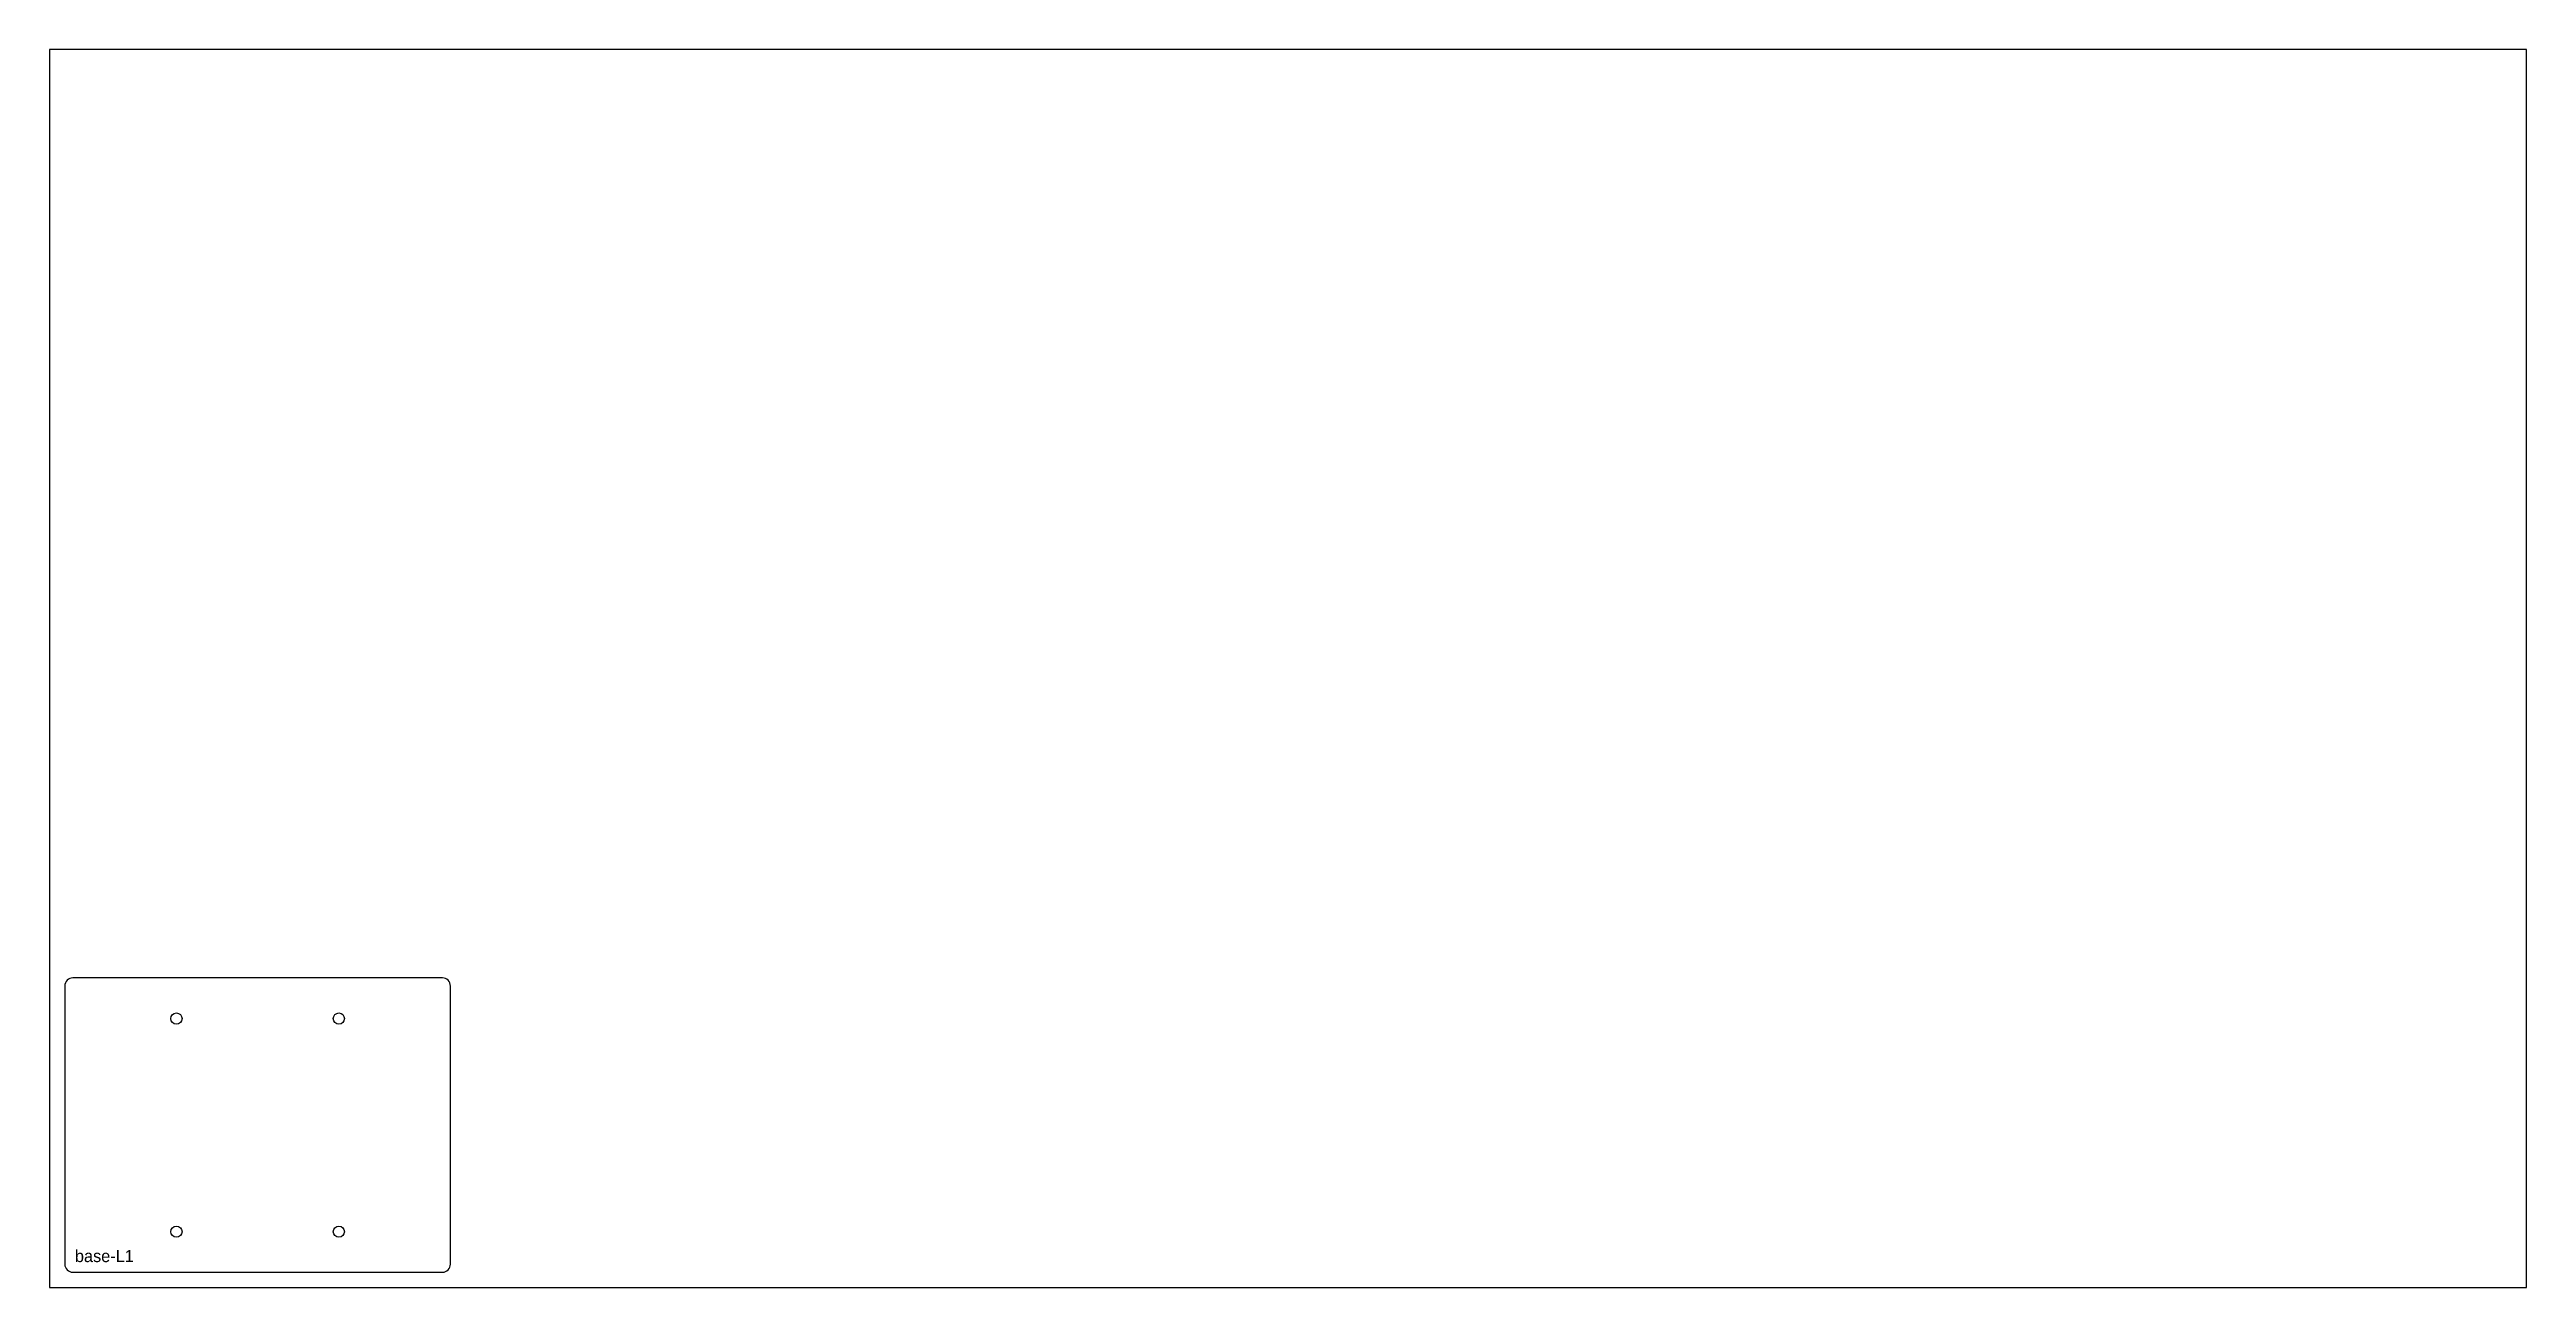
# Model space of a CAD drawing. Header units: millimetres. Extents: x 0 to 2440, y 0 to 1220.
import ezdxf

# ---------------------------------------------------------------- set-up
doc = ezdxf.new("R2010")
doc.units = ezdxf.units.MM
doc.layers.add('CUT_INSIDE', color=5, linetype='Continuous')
doc.layers.add('CUT_OUTSIDE', color=1, linetype='Continuous')

msp = doc.modelspace()

# ---------------------------------------------------------------- linework, layer by layer
at = {"layer": 'CUT_INSIDE'}
for centre in [(125, 265), (285, 265), (125, 55), (285, 55)]:
    msp.add_circle(centre, 5.5, dxfattribs=at)
at = {"layer": 'CUT_OUTSIDE'}
msp.add_lwpolyline([(395, 297), (394.8, 298.6), (394.4, 300.1), (393.7, 301.4), (392.7, 302.7), (391.4, 303.7), (390.1, 304.4), (388.6, 304.8), (387, 305), (23, 305), (21.4, 304.8), (19.9, 304.4), (18.6, 303.7), (17.3, 302.7), (16.3, 301.4), (15.6, 300.1), (15.2, 298.6), (15, 297), (15, 23), (15.2, 21.4), (15.6, 19.9), (16.3, 18.6), (17.3, 17.3), (18.6, 16.3), (19.9, 15.6), (21.4, 15.2), (23, 15), (387, 15), (388.6, 15.2), (390.1, 15.6), (391.4, 16.3), (392.7, 17.3), (393.7, 18.6), (394.4, 19.9), (394.8, 21.4), (395, 23), (395, 297)], close=True, dxfattribs=at)
at = {"layer": 'SHEET_EDGE'}
msp.add_lwpolyline([(0, 0), (2440, 0), (2440, 1220), (0, 1220)], close=True, dxfattribs=at)

# ---------------------------------------------------------------- texts
at = {"layer": 'NOTES'}
msp.add_text('base-L1', height=12, dxfattribs=at).set_placement((25, 25))

doc.saveas('drawing.dxf')
